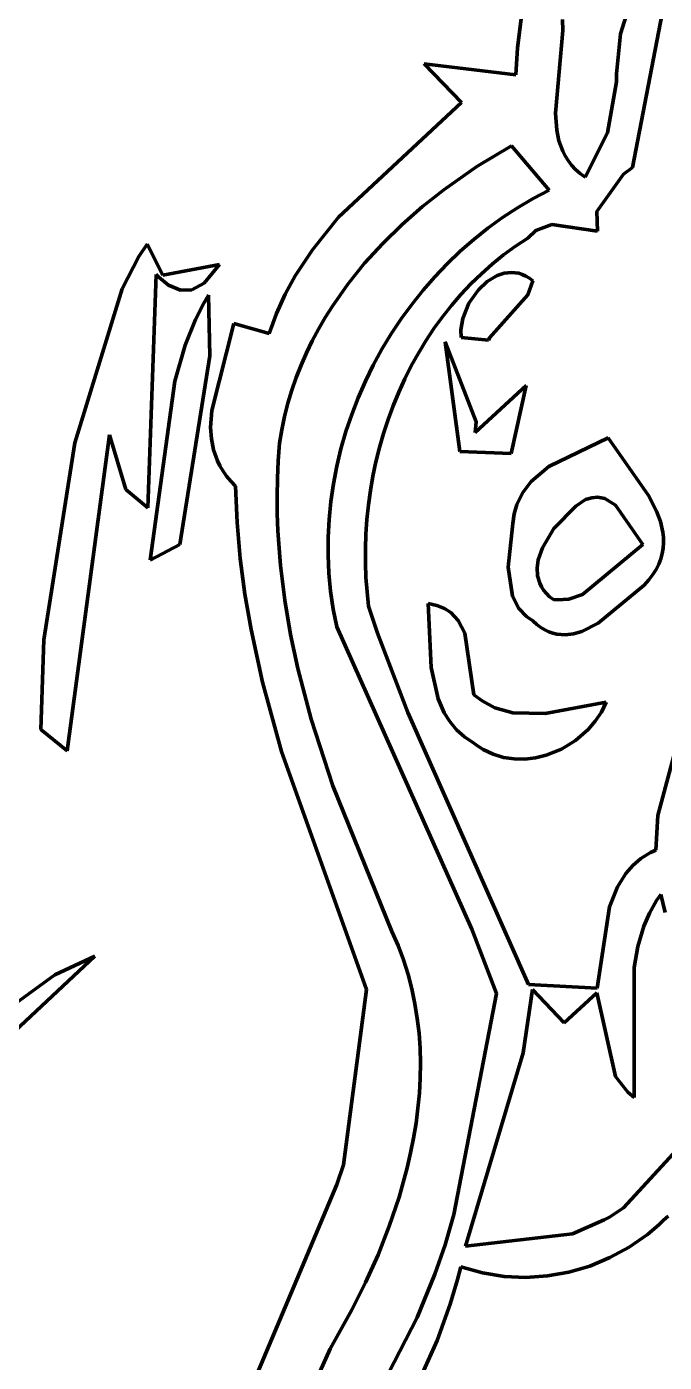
# Model space of a CAD drawing. Header units: millimetres. Extents: x 0 to 14.2, y 0 to 19.5.
# Drawn here: x 2.686 to 3.122, y 3.899 to 4.814 of the extents above; entities that cross this region are included whole.
import ezdxf

# ---------------------------------------------------------------- set-up
doc = ezdxf.new("R2010")
doc.units = ezdxf.units.MM
doc.layers.add('color#010101ff', color=7, linetype='CONTINUOUS', lineweight=100)
doc.layers.add('color#fdfdfdff', color=7, linetype='CONTINUOUS', lineweight=100)

msp = doc.modelspace()

# ---------------------------------------------------------------- linework, layer by layer
at = {"layer": 'color#010101ff'}
for p, q in [((3.09209, 4.80858), (3.12966, 4.92897)), ((3.02176, 4.79897), (3.02511, 4.8262)), ((3.05244, 4.81847), (3.05267, 4.81101)), ((3.12061, 4.82261), (3.1003, 4.71707)), ((3.05267, 4.81101), (3.04773, 4.75437)), ((3.08945, 4.78133), (3.09209, 4.80858)), ((3.02051, 4.78066), (3.02176, 4.79897)), ((2.98339, 4.76169), (2.95785, 4.78804)), ((2.95785, 4.78804), (3.02051, 4.78066)), ((3.08938, 4.77581), (3.08945, 4.78133)), ((3.08315, 4.74079), (3.08938, 4.77581)), ((2.89934, 4.68316), (2.98339, 4.76169)), ((3.04773, 4.75437), (3.04852, 4.74272)), ((3.04852, 4.74272), (3.05006, 4.73535)), ((3.05006, 4.73535), (3.0526, 4.72837)), ((3.06791, 4.71056), (3.08315, 4.74079)), ((3.01751, 4.73204), (2.99399, 4.71786)), ((3.04333, 4.70169), (3.01751, 4.73204)), ((3.0526, 4.72837), (3.0543, 4.72505)), ((2.99399, 4.71786), (2.97128, 4.70198)), ((3.0543, 4.72505), (3.05632, 4.72187)), ((3.05632, 4.72187), (3.05866, 4.71881)), ((3.05866, 4.71881), (3.06136, 4.71591)), ((3.1003, 4.71707), (3.09418, 4.71255)), ((3.06136, 4.71591), (3.06444, 4.71315)), ((3.06444, 4.71315), (3.06791, 4.71056)), ((3.09418, 4.71255), (3.076, 4.68709)), ((2.97128, 4.70198), (2.95675, 4.69046)), ((3.03236, 4.69593), (3.04333, 4.70169)), ((2.95675, 4.69046), (2.94283, 4.67821)), ((3.01138, 4.68289), (3.0217, 4.68966)), ((3.0217, 4.68966), (3.03236, 4.69593)), ((2.88149, 4.66085), (2.89934, 4.68316)), ((3.0014, 4.67566), (3.01138, 4.68289)), ((3.076, 4.68709), (3.07637, 4.67352)), ((2.94283, 4.67821), (2.92961, 4.66525)), ((2.99178, 4.66797), (3.0014, 4.67566)), ((3.03431, 4.67416), (3.02879, 4.66887)), ((3.04524, 4.67811), (3.03431, 4.67416)), ((3.07637, 4.67352), (3.04524, 4.67811)), ((2.76281, 4.65627), (2.76848, 4.6647)), ((2.76848, 4.6647), (2.77929, 4.6434)), ((2.92961, 4.66525), (2.91718, 4.6516)), ((2.98253, 4.65985), (2.99178, 4.66797)), ((3.02035, 4.66331), (3.01223, 4.65737)), ((3.02879, 4.66887), (3.02035, 4.66331)), ((2.75139, 4.63406), (2.76281, 4.65627)), ((2.86977, 4.64296), (2.88149, 4.66085)), ((2.97365, 4.65132), (2.98253, 4.65985)), ((3.01223, 4.65737), (3.00444, 4.65109)), ((2.77469, 4.6439), (2.76904, 4.48424)), ((2.77642, 4.64216), (2.77469, 4.6439)), ((2.77929, 4.6434), (2.81792, 4.65079)), ((2.81792, 4.65079), (2.80757, 4.63799)), ((2.91718, 4.6516), (2.90564, 4.63726)), ((2.96517, 4.6424), (2.97365, 4.65132)), ((2.99697, 4.64447), (2.98983, 4.63753)), ((3.00444, 4.65109), (2.99697, 4.64447)), ((3.00785, 4.64327), (3.01263, 4.64486)), ((3.01263, 4.64486), (3.01754, 4.64541)), ((3.01754, 4.64541), (3.02249, 4.6448)), ((3.02249, 4.6448), (3.02496, 4.64401)), ((3.02496, 4.64401), (3.02741, 4.64289)), ((2.78318, 4.63673), (2.77642, 4.64216)), ((2.79128, 4.63332), (2.78318, 4.63673)), ((2.80757, 4.63799), (2.79896, 4.63346)), ((2.86291, 4.63039), (2.86977, 4.64296)), ((2.90564, 4.63726), (2.89509, 4.62225)), ((2.95708, 4.63312), (2.96517, 4.6424)), ((2.98983, 4.63753), (2.98301, 4.63029)), ((2.99498, 4.63355), (3.00106, 4.63922)), ((3.00106, 4.63922), (3.00785, 4.64327)), ((3.02741, 4.64289), (3.02982, 4.64141)), ((3.03221, 4.63956), (3.02876, 4.63009)), ((3.02982, 4.64141), (3.03221, 4.63956)), ((2.71906, 4.52865), (2.75139, 4.63406)), ((2.79896, 4.63346), (2.79128, 4.63332)), ((2.80723, 4.62436), (2.81035, 4.62984)), ((2.81035, 4.62984), (2.81131, 4.58825)), ((2.85691, 4.61725), (2.86291, 4.63039)), ((2.94942, 4.62349), (2.95708, 4.63312)), ((2.98301, 4.63029), (2.97653, 4.62276)), ((2.98843, 4.62424), (2.99498, 4.63355)), ((3.02876, 4.63009), (3.00246, 4.60064)), ((2.80158, 4.61309), (2.80723, 4.62436)), ((2.85186, 4.60351), (2.85691, 4.61725)), ((2.89509, 4.62225), (2.89022, 4.6145)), ((2.94217, 4.61353), (2.94942, 4.62349)), ((2.97653, 4.62276), (2.97037, 4.61496)), ((2.98422, 4.61386), (2.98843, 4.62424)), ((2.79451, 4.59548), (2.80158, 4.61309)), ((2.81265, 4.55093), (2.82763, 4.61046)), ((2.82763, 4.61046), (2.85186, 4.60351)), ((2.89022, 4.6145), (2.88563, 4.60659)), ((2.93537, 4.60327), (2.94217, 4.61353)), ((2.97037, 4.61496), (2.96455, 4.6069)), ((2.98299, 4.60598), (2.98422, 4.61386)), ((2.88134, 4.59852), (2.87735, 4.59029)), ((2.88563, 4.60659), (2.88134, 4.59852)), ((2.92902, 4.59273), (2.93537, 4.60327)), ((2.95907, 4.59861), (2.95391, 4.59009)), ((2.96455, 4.6069), (2.95907, 4.59861)), ((2.97226, 4.59788), (2.99337, 4.54316)), ((2.98232, 4.52272), (2.97226, 4.59788)), ((2.98322, 4.60093), (2.98299, 4.60598)), ((3.00176, 4.59898), (2.98322, 4.60093)), ((3.00246, 4.60064), (3.00176, 4.59898)), ((2.78731, 4.5709), (2.79451, 4.59548)), ((2.87735, 4.59029), (2.87368, 4.5819)), ((2.92312, 4.58193), (2.92902, 4.59273)), ((2.95391, 4.59009), (2.9491, 4.58136)), ((2.81131, 4.58825), (2.7908, 4.45924)), ((2.87368, 4.5819), (2.87035, 4.57336)), ((2.91771, 4.57088), (2.92312, 4.58193)), ((2.9491, 4.58136), (2.94462, 4.57244)), ((2.77048, 4.44845), (2.78731, 4.5709)), ((2.87035, 4.57336), (2.86736, 4.56467)), ((2.91277, 4.55962), (2.91771, 4.57088)), ((2.94462, 4.57244), (2.94048, 4.56335)), ((2.86736, 4.56467), (2.86472, 4.55582)), ((2.94048, 4.56335), (2.93668, 4.5541)), ((2.99283, 4.53588), (3.02756, 4.56794)), ((3.02756, 4.56794), (3.01733, 4.52144)), ((2.86472, 4.55582), (2.86245, 4.54683)), ((2.90833, 4.54815), (2.91277, 4.55962)), ((2.93668, 4.5541), (2.93322, 4.5447)), ((2.81188, 4.53914), (2.81265, 4.55093)), ((2.86245, 4.54683), (2.86057, 4.53768)), ((2.90441, 4.53651), (2.90833, 4.54815)), ((2.93322, 4.5447), (2.93011, 4.53518)), ((2.99337, 4.54316), (2.99283, 4.53588)), ((2.74276, 4.53432), (2.71371, 4.31804)), ((2.75393, 4.49673), (2.74276, 4.53432)), ((2.81238, 4.53142), (2.81188, 4.53914)), ((2.86057, 4.53768), (2.85907, 4.5284)), ((2.901, 4.52471), (2.90441, 4.53651)), ((2.93011, 4.53518), (2.92734, 4.52555)), ((2.6979, 4.39391), (2.71906, 4.52865)), ((2.81387, 4.52387), (2.81238, 4.53142)), ((2.85907, 4.5284), (2.85811, 4.51635)), ((2.92734, 4.52555), (2.92491, 4.51582)), ((3.04301, 4.51262), (3.08358, 4.53213)), ((3.08358, 4.53213), (3.11134, 4.4927)), ((2.81647, 4.51651), (2.81387, 4.52387)), ((2.81825, 4.51291), (2.81647, 4.51651)), ((2.85811, 4.51635), (2.85751, 4.50433)), ((2.89813, 4.51277), (2.901, 4.52471)), ((2.92491, 4.51582), (2.92283, 4.50602)), ((3.01733, 4.52144), (2.98232, 4.52272)), ((2.82035, 4.50937), (2.81825, 4.51291)), ((2.82281, 4.50589), (2.82035, 4.50937)), ((2.89579, 4.50072), (2.89813, 4.51277)), ((3.03099, 4.50226), (3.04301, 4.51262)), ((2.82565, 4.50248), (2.82281, 4.50589)), ((2.82887, 4.49914), (2.82565, 4.50248)), ((2.82991, 4.4743), (2.82887, 4.49914)), ((2.85751, 4.50433), (2.85727, 4.49234)), ((2.89402, 4.48858), (2.89579, 4.50072)), ((2.92283, 4.50602), (2.9211, 4.49615)), ((3.02533, 4.49485), (3.03099, 4.50226)), ((2.76904, 4.48424), (2.75393, 4.49673)), ((2.85727, 4.49234), (2.85736, 4.48039)), ((2.89281, 4.47636), (2.89402, 4.48858)), ((2.9211, 4.49615), (2.91972, 4.48623)), ((3.02119, 4.48643), (3.02533, 4.49485)), ((3.06818, 4.48989), (3.06158, 4.48539)), ((3.07242, 4.49118), (3.06818, 4.48989)), ((3.07628, 4.49157), (3.07242, 4.49118)), ((3.08142, 4.49067), (3.07628, 4.49157)), ((3.08859, 4.48599), (3.08142, 4.49067)), ((3.11134, 4.4927), (3.11675, 4.48202)), ((2.85736, 4.48039), (2.85778, 4.46846)), ((2.91972, 4.48623), (2.91869, 4.47628)), ((3.01851, 4.47345), (3.01941, 4.4802)), ((3.01941, 4.4802), (3.02119, 4.48643)), ((3.06158, 4.48539), (3.04663, 4.47019)), ((3.10741, 4.45905), (3.08859, 4.48599)), ((3.11675, 4.48202), (3.11939, 4.47481)), ((2.83209, 4.44967), (2.82991, 4.4743)), ((2.89219, 4.46409), (2.89281, 4.47636)), ((2.91869, 4.47628), (2.91801, 4.46632)), ((3.01528, 4.44359), (3.01851, 4.47345)), ((3.04663, 4.47019), (3.03867, 4.45691)), ((3.11939, 4.47481), (3.12104, 4.46756)), ((2.85778, 4.46846), (2.85955, 4.44471)), ((2.89215, 4.45179), (2.89219, 4.46409)), ((2.91801, 4.46632), (2.91768, 4.45636)), ((3.12104, 4.46756), (3.12144, 4.46392)), ((3.12144, 4.46392), (3.12153, 4.46028)), ((2.7908, 4.45924), (2.77048, 4.44845)), ((2.89272, 4.43948), (2.89215, 4.45179)), ((2.91768, 4.45636), (2.91771, 4.44642)), ((3.03867, 4.45691), (3.03591, 4.44862)), ((3.0661, 4.42498), (3.10741, 4.45905)), ((3.12068, 4.453), (3.1197, 4.44937)), ((3.12129, 4.45664), (3.12068, 4.453)), ((3.12153, 4.46028), (3.12129, 4.45664)), ((2.83532, 4.42523), (2.83209, 4.44967)), ((2.85955, 4.44471), (2.8625, 4.42111)), ((2.91771, 4.44642), (2.91809, 4.43651)), ((3.01823, 4.42376), (3.01528, 4.44359)), ((3.03591, 4.44862), (3.03516, 4.44313)), ((3.03516, 4.44313), (3.03544, 4.43779)), ((3.11831, 4.44575), (3.11651, 4.44215)), ((3.1197, 4.44937), (3.11831, 4.44575)), ((2.8939, 4.42718), (2.89272, 4.43948)), ((2.91809, 4.43651), (2.91883, 4.42665)), ((3.03544, 4.43779), (3.03687, 4.43267)), ((3.11153, 4.43498), (3.10831, 4.43143)), ((3.11425, 4.43855), (3.11153, 4.43498)), ((3.11651, 4.44215), (3.11425, 4.43855)), ((2.83952, 4.40098), (2.83532, 4.42523)), ((2.89571, 4.41491), (2.8939, 4.42718)), ((2.91883, 4.42665), (2.91993, 4.41686)), ((3.03687, 4.43267), (3.03806, 4.43022)), ((3.03806, 4.43022), (3.03957, 4.42786)), ((3.03957, 4.42786), (3.04144, 4.42559)), ((3.04144, 4.42559), (3.04367, 4.42344)), ((3.05672, 4.42184), (3.0661, 4.42498)), ((3.10831, 4.43143), (3.07685, 4.40521)), ((2.8625, 4.42111), (2.86652, 4.39765)), ((2.91993, 4.41686), (2.92586, 4.39837)), ((2.96063, 4.41888), (2.96665, 4.41751)), ((2.96275, 4.37499), (2.96063, 4.41888)), ((2.96665, 4.41751), (2.97175, 4.41537)), ((2.97175, 4.41537), (2.97603, 4.41255)), ((3.02271, 4.41526), (3.01823, 4.42376)), ((3.0278, 4.4099), (3.02271, 4.41526)), ((3.04367, 4.42344), (3.04628, 4.42141)), ((3.04628, 4.42141), (3.049, 4.42122)), ((3.049, 4.42122), (3.05672, 4.42184)), ((2.89816, 4.4027), (2.89571, 4.41491)), ((2.97603, 4.41255), (2.98108, 4.40721)), ((2.98108, 4.40721), (2.98566, 4.39843)), ((3.03212, 4.4069), (3.0278, 4.4099)), ((3.03481, 4.40446), (3.03212, 4.4069)), ((2.84741, 4.36492), (2.83952, 4.40098)), ((2.86652, 4.39765), (2.87152, 4.37434)), ((2.99041, 4.19591), (2.89816, 4.4027)), ((2.92586, 4.39837), (2.94677, 4.3442)), ((2.98566, 4.39843), (2.99175, 4.35629)), ((3.03753, 4.40241), (3.03481, 4.40446)), ((3.04028, 4.40073), (3.03753, 4.40241)), ((3.04306, 4.39942), (3.04028, 4.40073)), ((3.04586, 4.39844), (3.04306, 4.39942)), ((3.04868, 4.39779), (3.04586, 4.39844)), ((3.05434, 4.3974), (3.04868, 4.39779)), ((3.06003, 4.39808), (3.05434, 4.3974)), ((3.0657, 4.3997), (3.06003, 4.39808)), ((3.07685, 4.40521), (3.0657, 4.3997)), ((2.69572, 4.33254), (2.6979, 4.39391)), ((2.87152, 4.37434), (2.88068, 4.33969)), ((2.96738, 4.35361), (2.96275, 4.37499)), ((2.86044, 4.31738), (2.84741, 4.36492)), ((2.97161, 4.34388), (2.96738, 4.35361)), ((2.99175, 4.35629), (2.99743, 4.3521)), ((2.99743, 4.3521), (3.00623, 4.34748)), ((3.04052, 4.34356), (3.08242, 4.35115)), ((3.08242, 4.35115), (3.07906, 4.3444)), ((2.94677, 4.3442), (3.02922, 4.15805)), ((2.97534, 4.3379), (2.97161, 4.34388)), ((3.00623, 4.34748), (3.0184, 4.34402)), ((3.0184, 4.34402), (3.04052, 4.34356)), ((3.07906, 4.3444), (3.07488, 4.33815)), ((2.88068, 4.33969), (2.89546, 4.29409)), ((2.9799, 4.33241), (2.97534, 4.3379)), ((3.07488, 4.33815), (3.06995, 4.33244)), ((2.71371, 4.31804), (2.69572, 4.33254)), ((2.98537, 4.32747), (2.9799, 4.33241)), ((2.99184, 4.32316), (2.98537, 4.32747)), ((3.06141, 4.32502), (3.05176, 4.31912)), ((3.06995, 4.33244), (3.06141, 4.32502)), ((2.91853, 4.15453), (2.86044, 4.31738)), ((2.995, 4.32083), (2.99184, 4.32316)), ((2.99827, 4.31878), (2.995, 4.32083)), ((3.00507, 4.31556), (2.99827, 4.31878)), ((3.01215, 4.31344), (3.00507, 4.31556)), ((3.04132, 4.31493), (3.03409, 4.31317)), ((3.05176, 4.31912), (3.04132, 4.31493)), ((3.11772, 4.27377), (3.13074, 4.32231)), ((3.01941, 4.31237), (3.01215, 4.31344)), ((3.02676, 4.3123), (3.01941, 4.31237)), ((3.03409, 4.31317), (3.02676, 4.3123)), ((2.89546, 4.29409), (2.93588, 4.19434)), ((3.11628, 4.25), (3.11772, 4.27377)), ((3.10048, 4.23937), (3.10609, 4.24416)), ((3.10609, 4.24416), (3.11263, 4.24825)), ((3.11263, 4.24825), (3.11628, 4.25)), ((3.09003, 4.2248), (3.09573, 4.23394)), ((3.09573, 4.23394), (3.10048, 4.23937)), ((3.08465, 4.21114), (3.09003, 4.2248)), ((3.11682, 4.21546), (3.11189, 4.20682)), ((3.1197, 4.21966), (3.11682, 4.21546)), ((3.12266, 4.2073), (3.1197, 4.21966)), ((3.07618, 4.15559), (3.08465, 4.21114)), ((3.11189, 4.20682), (3.108, 4.19788)), ((3.00726, 4.15181), (2.99041, 4.19591)), ((3.108, 4.19788), (3.10387, 4.184)), ((2.93588, 4.19434), (2.94008, 4.18463)), ((2.73263, 4.17749), (2.62344, 4.07477)), ((2.70547, 4.1647), (2.73263, 4.17749)), ((2.94008, 4.18463), (2.94374, 4.17482)), ((3.10387, 4.184), (3.10145, 4.16967)), ((2.94374, 4.17482), (2.94686, 4.16492)), ((3.10145, 4.16967), (3.10138, 4.08073)), ((2.6128, 4.09713), (2.70547, 4.1647)), ((2.94686, 4.16492), (2.94947, 4.15494)), ((2.90278, 4.03452), (2.91853, 4.15453)), ((2.94947, 4.15494), (2.95158, 4.14489)), ((2.97818, 4.0005), (3.00726, 4.15181)), ((3.03201, 4.15468), (3.02551, 4.11118)), ((3.02922, 4.15805), (3.07618, 4.15559)), ((3.0537, 4.1318), (3.03201, 4.15468)), ((3.07592, 4.15239), (3.0537, 4.1318)), ((3.0887, 4.09498), (3.07592, 4.15239)), ((2.95158, 4.14489), (2.9532, 4.13478)), ((2.9532, 4.13478), (2.95436, 4.12462)), ((2.95436, 4.12462), (2.95506, 4.11441)), ((2.95506, 4.11441), (2.95532, 4.10418)), ((3.02551, 4.11118), (2.98608, 3.97891)), ((2.95532, 4.10418), (2.95517, 4.09393)), ((2.95517, 4.09393), (2.95461, 4.08367)), ((3.09703, 4.08441), (3.0887, 4.09498)), ((2.95461, 4.08367), (2.95366, 4.07341)), ((3.10138, 4.08073), (3.09703, 4.08441)), ((2.95366, 4.07341), (2.95234, 4.06316)), ((2.95234, 4.06316), (2.95066, 4.05292)), ((2.95066, 4.05292), (2.94864, 4.04272)), ((2.94864, 4.04272), (2.9463, 4.03256)), ((3.09422, 4.00512), (3.13326, 4.04784)), ((2.89811, 4.02123), (2.90278, 4.03452)), ((2.9463, 4.03256), (2.9407, 4.0124)), ((2.82491, 3.84684), (2.89811, 4.02123)), ((2.9407, 4.0124), (2.934, 3.99253)), ((3.08449, 3.9987), (3.09422, 4.00512)), ((2.97215, 3.97992), (2.97818, 4.0005)), ((3.05938, 3.9874), (3.08097, 3.99687)), ((3.08097, 3.99687), (3.08449, 3.9987)), ((3.12146, 3.99667), (3.11832, 3.99359)), ((3.12474, 3.99943), (3.12146, 3.99667)), ((2.934, 3.99253), (2.92632, 3.97302)), ((2.98608, 3.97891), (3.05938, 3.9874)), ((3.11047, 3.987), (3.09802, 3.9783)), ((3.11832, 3.99359), (3.11047, 3.987)), ((2.96516, 3.95975), (2.97215, 3.97992)), ((3.09802, 3.9783), (3.08485, 3.97106)), ((2.92632, 3.97302), (2.91779, 3.95395)), ((3.08485, 3.97106), (3.07109, 3.96532)), ((2.95313, 3.93018), (2.96516, 3.95975)), ((2.98287, 3.96472), (2.98071, 3.95611)), ((2.99765, 3.9606), (2.98287, 3.96472)), ((3.01255, 3.95822), (2.99765, 3.9606)), ((3.02747, 3.95754), (3.01255, 3.95822)), ((3.04228, 3.95852), (3.02747, 3.95754)), ((3.05686, 3.96113), (3.04228, 3.95852)), ((3.07109, 3.96532), (3.05686, 3.96113)), ((2.91779, 3.95395), (2.90853, 3.9354)), ((2.98071, 3.95611), (2.97571, 3.93919)), ((2.90853, 3.9354), (2.89357, 3.90874)), ((2.97571, 3.93919), (2.96669, 3.91443)), ((2.88452, 3.79759), (2.95313, 3.93018)), ((2.96669, 3.91443), (2.95237, 3.88237)), ((2.89357, 3.90874), (2.88452, 3.88838))]:
    msp.add_line(p, q, dxfattribs=at)
at = {"layer": 'color#fdfdfdff'}
for p, q in [((3.12966, 4.92897), (3.09209, 4.80858)), ((3.02511, 4.8262), (3.02176, 4.79897)), ((3.05267, 4.81101), (3.05244, 4.81847)), ((3.1003, 4.71707), (3.12061, 4.82261)), ((3.04773, 4.75437), (3.05267, 4.81101)), ((3.09209, 4.80858), (3.08945, 4.78133)), ((3.02176, 4.79897), (3.02051, 4.78066)), ((3.02051, 4.78066), (2.95785, 4.78804)), ((2.95785, 4.78804), (2.98339, 4.76169)), ((3.08945, 4.78133), (3.08938, 4.77581)), ((3.08938, 4.77581), (3.08315, 4.74079)), ((2.98339, 4.76169), (2.89934, 4.68316)), ((3.04852, 4.74272), (3.04773, 4.75437)), ((3.05006, 4.73535), (3.04852, 4.74272)), ((3.0526, 4.72837), (3.05006, 4.73535)), ((3.08315, 4.74079), (3.06791, 4.71056)), ((2.99399, 4.71786), (3.01751, 4.73204)), ((3.01751, 4.73204), (3.04333, 4.70169)), ((3.0543, 4.72505), (3.0526, 4.72837)), ((2.97128, 4.70198), (2.99399, 4.71786)), ((3.05632, 4.72187), (3.0543, 4.72505)), ((3.05866, 4.71881), (3.05632, 4.72187)), ((3.06136, 4.71591), (3.05866, 4.71881)), ((3.09418, 4.71255), (3.1003, 4.71707)), ((3.06444, 4.71315), (3.06136, 4.71591)), ((3.06791, 4.71056), (3.06444, 4.71315)), ((3.076, 4.68709), (3.09418, 4.71255)), ((2.95675, 4.69046), (2.97128, 4.70198)), ((3.04333, 4.70169), (3.03236, 4.69593)), ((2.94283, 4.67821), (2.95675, 4.69046)), ((3.0217, 4.68966), (3.01138, 4.68289)), ((3.03236, 4.69593), (3.0217, 4.68966)), ((2.89934, 4.68316), (2.88149, 4.66085)), ((3.01138, 4.68289), (3.0014, 4.67566)), ((3.07637, 4.67352), (3.076, 4.68709)), ((2.92961, 4.66525), (2.94283, 4.67821)), ((3.0014, 4.67566), (2.99178, 4.66797)), ((3.02879, 4.66887), (3.03431, 4.67416)), ((3.03431, 4.67416), (3.04524, 4.67811)), ((3.04524, 4.67811), (3.07637, 4.67352)), ((2.76848, 4.6647), (2.76281, 4.65627)), ((2.77929, 4.6434), (2.76848, 4.6647)), ((2.91718, 4.6516), (2.92961, 4.66525)), ((2.99178, 4.66797), (2.98253, 4.65985)), ((3.01223, 4.65737), (3.02035, 4.66331)), ((3.02035, 4.66331), (3.02879, 4.66887)), ((2.76281, 4.65627), (2.75139, 4.63406)), ((2.88149, 4.66085), (2.86977, 4.64296)), ((2.98253, 4.65985), (2.97365, 4.65132)), ((3.00444, 4.65109), (3.01223, 4.65737)), ((2.76904, 4.48424), (2.77469, 4.6439)), ((2.77469, 4.6439), (2.77642, 4.64216)), ((2.81792, 4.65079), (2.77929, 4.6434)), ((2.80757, 4.63799), (2.81792, 4.65079)), ((2.90564, 4.63726), (2.91718, 4.6516)), ((2.97365, 4.65132), (2.96517, 4.6424)), ((2.98983, 4.63753), (2.99697, 4.64447)), ((2.99697, 4.64447), (3.00444, 4.65109)), ((3.01263, 4.64486), (3.00785, 4.64327)), ((3.01754, 4.64541), (3.01263, 4.64486)), ((3.02249, 4.6448), (3.01754, 4.64541)), ((3.02496, 4.64401), (3.02249, 4.6448)), ((3.02741, 4.64289), (3.02496, 4.64401)), ((2.77642, 4.64216), (2.78318, 4.63673)), ((2.78318, 4.63673), (2.79128, 4.63332)), ((2.79896, 4.63346), (2.80757, 4.63799)), ((2.86977, 4.64296), (2.86291, 4.63039)), ((2.89509, 4.62225), (2.90564, 4.63726)), ((2.96517, 4.6424), (2.95708, 4.63312)), ((2.98301, 4.63029), (2.98983, 4.63753)), ((3.00106, 4.63922), (2.99498, 4.63355)), ((3.00785, 4.64327), (3.00106, 4.63922)), ((3.02982, 4.64141), (3.02741, 4.64289)), ((3.02876, 4.63009), (3.03221, 4.63956)), ((3.03221, 4.63956), (3.02982, 4.64141)), ((2.75139, 4.63406), (2.71906, 4.52865)), ((2.79128, 4.63332), (2.79896, 4.63346)), ((2.81035, 4.62984), (2.80723, 4.62436)), ((2.81131, 4.58825), (2.81035, 4.62984)), ((2.86291, 4.63039), (2.85691, 4.61725)), ((2.95708, 4.63312), (2.94942, 4.62349)), ((2.97653, 4.62276), (2.98301, 4.63029)), ((2.99498, 4.63355), (2.98843, 4.62424)), ((3.00246, 4.60064), (3.02876, 4.63009)), ((2.80723, 4.62436), (2.80158, 4.61309)), ((2.85691, 4.61725), (2.85186, 4.60351)), ((2.89022, 4.6145), (2.89509, 4.62225)), ((2.94942, 4.62349), (2.94217, 4.61353)), ((2.97037, 4.61496), (2.97653, 4.62276)), ((2.98843, 4.62424), (2.98422, 4.61386)), ((2.80158, 4.61309), (2.79451, 4.59548)), ((2.82763, 4.61046), (2.81265, 4.55093)), ((2.85186, 4.60351), (2.82763, 4.61046)), ((2.88563, 4.60659), (2.89022, 4.6145)), ((2.94217, 4.61353), (2.93537, 4.60327)), ((2.96455, 4.6069), (2.97037, 4.61496)), ((2.98422, 4.61386), (2.98299, 4.60598)), ((2.87735, 4.59029), (2.88134, 4.59852)), ((2.88134, 4.59852), (2.88563, 4.60659)), ((2.93537, 4.60327), (2.92902, 4.59273)), ((2.95391, 4.59009), (2.95907, 4.59861)), ((2.95907, 4.59861), (2.96455, 4.6069)), ((2.97226, 4.59788), (2.98232, 4.52272)), ((2.99337, 4.54316), (2.97226, 4.59788)), ((2.98299, 4.60598), (2.98322, 4.60093)), ((2.98322, 4.60093), (3.00176, 4.59898)), ((3.00176, 4.59898), (3.00246, 4.60064)), ((2.79451, 4.59548), (2.78731, 4.5709)), ((2.87368, 4.5819), (2.87735, 4.59029)), ((2.92902, 4.59273), (2.92312, 4.58193)), ((2.9491, 4.58136), (2.95391, 4.59009)), ((2.7908, 4.45924), (2.81131, 4.58825)), ((2.87035, 4.57336), (2.87368, 4.5819)), ((2.92312, 4.58193), (2.91771, 4.57088)), ((2.94462, 4.57244), (2.9491, 4.58136)), ((2.78731, 4.5709), (2.77048, 4.44845)), ((2.86736, 4.56467), (2.87035, 4.57336)), ((2.91771, 4.57088), (2.91277, 4.55962)), ((2.94048, 4.56335), (2.94462, 4.57244)), ((2.86472, 4.55582), (2.86736, 4.56467)), ((2.93668, 4.5541), (2.94048, 4.56335)), ((3.02756, 4.56794), (2.99283, 4.53588)), ((3.01733, 4.52144), (3.02756, 4.56794)), ((2.86245, 4.54683), (2.86472, 4.55582)), ((2.91277, 4.55962), (2.90833, 4.54815)), ((2.93322, 4.5447), (2.93668, 4.5541)), ((2.81265, 4.55093), (2.81188, 4.53914)), ((2.86057, 4.53768), (2.86245, 4.54683)), ((2.90833, 4.54815), (2.90441, 4.53651)), ((2.93011, 4.53518), (2.93322, 4.5447)), ((2.99283, 4.53588), (2.99337, 4.54316)), ((2.71371, 4.31804), (2.74276, 4.53432)), ((2.74276, 4.53432), (2.75393, 4.49673)), ((2.81188, 4.53914), (2.81238, 4.53142)), ((2.85907, 4.5284), (2.86057, 4.53768)), ((2.90441, 4.53651), (2.901, 4.52471)), ((2.92734, 4.52555), (2.93011, 4.53518)), ((2.71906, 4.52865), (2.6979, 4.39391)), ((2.81238, 4.53142), (2.81387, 4.52387)), ((2.85811, 4.51635), (2.85907, 4.5284)), ((2.92491, 4.51582), (2.92734, 4.52555)), ((3.08358, 4.53213), (3.04301, 4.51262)), ((3.11134, 4.4927), (3.08358, 4.53213)), ((2.81387, 4.52387), (2.81647, 4.51651)), ((2.81647, 4.51651), (2.81825, 4.51291)), ((2.85751, 4.50433), (2.85811, 4.51635)), ((2.901, 4.52471), (2.89813, 4.51277)), ((2.92283, 4.50602), (2.92491, 4.51582)), ((2.98232, 4.52272), (3.01733, 4.52144)), ((2.81825, 4.51291), (2.82035, 4.50937)), ((2.82035, 4.50937), (2.82281, 4.50589)), ((2.89813, 4.51277), (2.89579, 4.50072)), ((3.04301, 4.51262), (3.03099, 4.50226)), ((2.82281, 4.50589), (2.82565, 4.50248)), ((2.82565, 4.50248), (2.82887, 4.49914)), ((2.82887, 4.49914), (2.82991, 4.4743)), ((2.85727, 4.49234), (2.85751, 4.50433)), ((2.89579, 4.50072), (2.89402, 4.48858)), ((2.9211, 4.49615), (2.92283, 4.50602)), ((3.03099, 4.50226), (3.02533, 4.49485)), ((2.75393, 4.49673), (2.76904, 4.48424)), ((2.85736, 4.48039), (2.85727, 4.49234)), ((2.89402, 4.48858), (2.89281, 4.47636)), ((2.91972, 4.48623), (2.9211, 4.49615)), ((3.02533, 4.49485), (3.02119, 4.48643)), ((3.06158, 4.48539), (3.06818, 4.48989)), ((3.06818, 4.48989), (3.07242, 4.49118)), ((3.07242, 4.49118), (3.07628, 4.49157)), ((3.07628, 4.49157), (3.08142, 4.49067)), ((3.08142, 4.49067), (3.08859, 4.48599)), ((3.11675, 4.48202), (3.11134, 4.4927)), ((2.85778, 4.46846), (2.85736, 4.48039)), ((2.91869, 4.47628), (2.91972, 4.48623)), ((3.01941, 4.4802), (3.01851, 4.47345)), ((3.02119, 4.48643), (3.01941, 4.4802)), ((3.04663, 4.47019), (3.06158, 4.48539)), ((3.08859, 4.48599), (3.10741, 4.45905)), ((3.11939, 4.47481), (3.11675, 4.48202)), ((2.82991, 4.4743), (2.83209, 4.44967)), ((2.89281, 4.47636), (2.89219, 4.46409)), ((2.91801, 4.46632), (2.91869, 4.47628)), ((3.01851, 4.47345), (3.01528, 4.44359)), ((3.03867, 4.45691), (3.04663, 4.47019)), ((3.12104, 4.46756), (3.11939, 4.47481)), ((2.85955, 4.44471), (2.85778, 4.46846)), ((2.89219, 4.46409), (2.89215, 4.45179)), ((2.91768, 4.45636), (2.91801, 4.46632)), ((3.12144, 4.46392), (3.12104, 4.46756)), ((3.12153, 4.46028), (3.12144, 4.46392)), ((2.77048, 4.44845), (2.7908, 4.45924)), ((2.89215, 4.45179), (2.89272, 4.43948)), ((2.91771, 4.44642), (2.91768, 4.45636)), ((3.03591, 4.44862), (3.03867, 4.45691)), ((3.10741, 4.45905), (3.0661, 4.42498)), ((3.1197, 4.44937), (3.12068, 4.453)), ((3.12068, 4.453), (3.12129, 4.45664)), ((3.12129, 4.45664), (3.12153, 4.46028)), ((2.83209, 4.44967), (2.83532, 4.42523)), ((2.8625, 4.42111), (2.85955, 4.44471)), ((2.91809, 4.43651), (2.91771, 4.44642)), ((3.01528, 4.44359), (3.01823, 4.42376)), ((3.03516, 4.44313), (3.03591, 4.44862)), ((3.03544, 4.43779), (3.03516, 4.44313)), ((3.11651, 4.44215), (3.11831, 4.44575)), ((3.11831, 4.44575), (3.1197, 4.44937)), ((2.89272, 4.43948), (2.8939, 4.42718)), ((2.91883, 4.42665), (2.91809, 4.43651)), ((3.03687, 4.43267), (3.03544, 4.43779)), ((3.10831, 4.43143), (3.11153, 4.43498)), ((3.11153, 4.43498), (3.11425, 4.43855)), ((3.11425, 4.43855), (3.11651, 4.44215)), ((2.83532, 4.42523), (2.83952, 4.40098)), ((2.8939, 4.42718), (2.89571, 4.41491)), ((2.91993, 4.41686), (2.91883, 4.42665)), ((3.03806, 4.43022), (3.03687, 4.43267)), ((3.03957, 4.42786), (3.03806, 4.43022)), ((3.04144, 4.42559), (3.03957, 4.42786)), ((3.04367, 4.42344), (3.04144, 4.42559)), ((3.0661, 4.42498), (3.05672, 4.42184)), ((3.07685, 4.40521), (3.10831, 4.43143)), ((2.86652, 4.39765), (2.8625, 4.42111)), ((2.92586, 4.39837), (2.91993, 4.41686)), ((2.96063, 4.41888), (2.96275, 4.37499)), ((2.96665, 4.41751), (2.96063, 4.41888)), ((2.97175, 4.41537), (2.96665, 4.41751)), ((2.97603, 4.41255), (2.97175, 4.41537)), ((3.01823, 4.42376), (3.02271, 4.41526)), ((3.02271, 4.41526), (3.0278, 4.4099)), ((3.04628, 4.42141), (3.04367, 4.42344)), ((3.049, 4.42122), (3.04628, 4.42141)), ((3.05672, 4.42184), (3.049, 4.42122)), ((2.89571, 4.41491), (2.89816, 4.4027)), ((2.98108, 4.40721), (2.97603, 4.41255)), ((2.98566, 4.39843), (2.98108, 4.40721)), ((3.0278, 4.4099), (3.03212, 4.4069)), ((3.03212, 4.4069), (3.03481, 4.40446)), ((2.83952, 4.40098), (2.84741, 4.36492)), ((2.87152, 4.37434), (2.86652, 4.39765)), ((2.89816, 4.4027), (2.99041, 4.19591)), ((2.94677, 4.3442), (2.92586, 4.39837)), ((2.99175, 4.35629), (2.98566, 4.39843)), ((3.03481, 4.40446), (3.03753, 4.40241)), ((3.03753, 4.40241), (3.04028, 4.40073)), ((3.04028, 4.40073), (3.04306, 4.39942)), ((3.04306, 4.39942), (3.04586, 4.39844)), ((3.04586, 4.39844), (3.04868, 4.39779)), ((3.04868, 4.39779), (3.05434, 4.3974)), ((3.05434, 4.3974), (3.06003, 4.39808)), ((3.06003, 4.39808), (3.0657, 4.3997)), ((3.0657, 4.3997), (3.07685, 4.40521)), ((2.6979, 4.39391), (2.69572, 4.33254)), ((2.88068, 4.33969), (2.87152, 4.37434)), ((2.96275, 4.37499), (2.96738, 4.35361)), ((2.84741, 4.36492), (2.86044, 4.31738)), ((2.96738, 4.35361), (2.97161, 4.34388)), ((2.99743, 4.3521), (2.99175, 4.35629)), ((3.00623, 4.34748), (2.99743, 4.3521)), ((3.08242, 4.35115), (3.04052, 4.34356)), ((3.07906, 4.3444), (3.08242, 4.35115)), ((3.02922, 4.15805), (2.94677, 4.3442)), ((2.97161, 4.34388), (2.97534, 4.3379)), ((3.0184, 4.34402), (3.00623, 4.34748)), ((3.04052, 4.34356), (3.0184, 4.34402)), ((3.07488, 4.33815), (3.07906, 4.3444)), ((2.89546, 4.29409), (2.88068, 4.33969)), ((2.97534, 4.3379), (2.9799, 4.33241)), ((3.06995, 4.33244), (3.07488, 4.33815)), ((2.69572, 4.33254), (2.71371, 4.31804)), ((2.9799, 4.33241), (2.98537, 4.32747)), ((2.98537, 4.32747), (2.99184, 4.32316)), ((3.05176, 4.31912), (3.06141, 4.32502)), ((3.06141, 4.32502), (3.06995, 4.33244)), ((2.86044, 4.31738), (2.91853, 4.15453)), ((2.99184, 4.32316), (2.995, 4.32083)), ((2.995, 4.32083), (2.99827, 4.31878)), ((2.99827, 4.31878), (3.00507, 4.31556)), ((3.00507, 4.31556), (3.01215, 4.31344)), ((3.03409, 4.31317), (3.04132, 4.31493)), ((3.04132, 4.31493), (3.05176, 4.31912)), ((3.13074, 4.32231), (3.11772, 4.27377)), ((3.01215, 4.31344), (3.01941, 4.31237)), ((3.01941, 4.31237), (3.02676, 4.3123)), ((3.02676, 4.3123), (3.03409, 4.31317)), ((2.93588, 4.19434), (2.89546, 4.29409)), ((3.11772, 4.27377), (3.11628, 4.25)), ((3.10609, 4.24416), (3.10048, 4.23937)), ((3.11263, 4.24825), (3.10609, 4.24416)), ((3.11628, 4.25), (3.11263, 4.24825)), ((3.09573, 4.23394), (3.09003, 4.2248)), ((3.10048, 4.23937), (3.09573, 4.23394)), ((3.09003, 4.2248), (3.08465, 4.21114)), ((3.11189, 4.20682), (3.11682, 4.21546)), ((3.11682, 4.21546), (3.1197, 4.21966)), ((3.1197, 4.21966), (3.12266, 4.2073)), ((3.08465, 4.21114), (3.07618, 4.15559)), ((3.108, 4.19788), (3.11189, 4.20682)), ((2.99041, 4.19591), (3.00726, 4.15181)), ((3.10387, 4.184), (3.108, 4.19788)), ((2.94008, 4.18463), (2.93588, 4.19434)), ((2.62344, 4.07477), (2.73263, 4.17749)), ((2.73263, 4.17749), (2.70547, 4.1647)), ((2.94374, 4.17482), (2.94008, 4.18463)), ((3.10145, 4.16967), (3.10387, 4.184)), ((2.94686, 4.16492), (2.94374, 4.17482)), ((3.10138, 4.08073), (3.10145, 4.16967)), ((2.70547, 4.1647), (2.6128, 4.09713)), ((2.94947, 4.15494), (2.94686, 4.16492)), ((2.91853, 4.15453), (2.90278, 4.03452)), ((2.95158, 4.14489), (2.94947, 4.15494)), ((3.00726, 4.15181), (2.97818, 4.0005)), ((3.02551, 4.11118), (3.03201, 4.15468)), ((3.07618, 4.15559), (3.02922, 4.15805)), ((3.03201, 4.15468), (3.0537, 4.1318)), ((3.0537, 4.1318), (3.07592, 4.15239)), ((3.07592, 4.15239), (3.0887, 4.09498)), ((2.9532, 4.13478), (2.95158, 4.14489)), ((2.95436, 4.12462), (2.9532, 4.13478)), ((2.95506, 4.11441), (2.95436, 4.12462)), ((2.95532, 4.10418), (2.95506, 4.11441)), ((2.98608, 3.97891), (3.02551, 4.11118)), ((2.95517, 4.09393), (2.95532, 4.10418)), ((2.95461, 4.08367), (2.95517, 4.09393)), ((3.0887, 4.09498), (3.09703, 4.08441)), ((2.95366, 4.07341), (2.95461, 4.08367)), ((3.09703, 4.08441), (3.10138, 4.08073)), ((2.95234, 4.06316), (2.95366, 4.07341)), ((2.95066, 4.05292), (2.95234, 4.06316)), ((2.94864, 4.04272), (2.95066, 4.05292)), ((2.9463, 4.03256), (2.94864, 4.04272)), ((3.13326, 4.04784), (3.09422, 4.00512)), ((2.90278, 4.03452), (2.89811, 4.02123)), ((2.9407, 4.0124), (2.9463, 4.03256)), ((2.89811, 4.02123), (2.82491, 3.84684)), ((2.934, 3.99253), (2.9407, 4.0124)), ((3.09422, 4.00512), (3.08449, 3.9987)), ((2.97818, 4.0005), (2.97215, 3.97992)), ((3.08097, 3.99687), (3.05938, 3.9874)), ((3.08449, 3.9987), (3.08097, 3.99687)), ((3.11832, 3.99359), (3.12146, 3.99667)), ((3.12146, 3.99667), (3.12474, 3.99943)), ((2.92632, 3.97302), (2.934, 3.99253)), ((3.05938, 3.9874), (2.98608, 3.97891)), ((3.09802, 3.9783), (3.11047, 3.987)), ((3.11047, 3.987), (3.11832, 3.99359)), ((2.97215, 3.97992), (2.96516, 3.95975)), ((3.08485, 3.97106), (3.09802, 3.9783)), ((2.91779, 3.95395), (2.92632, 3.97302)), ((3.07109, 3.96532), (3.08485, 3.97106)), ((2.96516, 3.95975), (2.95313, 3.93018)), ((2.98071, 3.95611), (2.98287, 3.96472)), ((2.98287, 3.96472), (2.99765, 3.9606)), ((2.99765, 3.9606), (3.01255, 3.95822)), ((3.01255, 3.95822), (3.02747, 3.95754)), ((3.02747, 3.95754), (3.04228, 3.95852)), ((3.04228, 3.95852), (3.05686, 3.96113)), ((3.05686, 3.96113), (3.07109, 3.96532)), ((2.90853, 3.9354), (2.91779, 3.95395)), ((2.97571, 3.93919), (2.98071, 3.95611)), ((2.89357, 3.90874), (2.90853, 3.9354)), ((2.96669, 3.91443), (2.97571, 3.93919)), ((2.95313, 3.93018), (2.88452, 3.79759)), ((2.95237, 3.88237), (2.96669, 3.91443)), ((2.88452, 3.88838), (2.89357, 3.90874))]:
    msp.add_line(p, q, dxfattribs=at)

doc.saveas('drawing.dxf')
